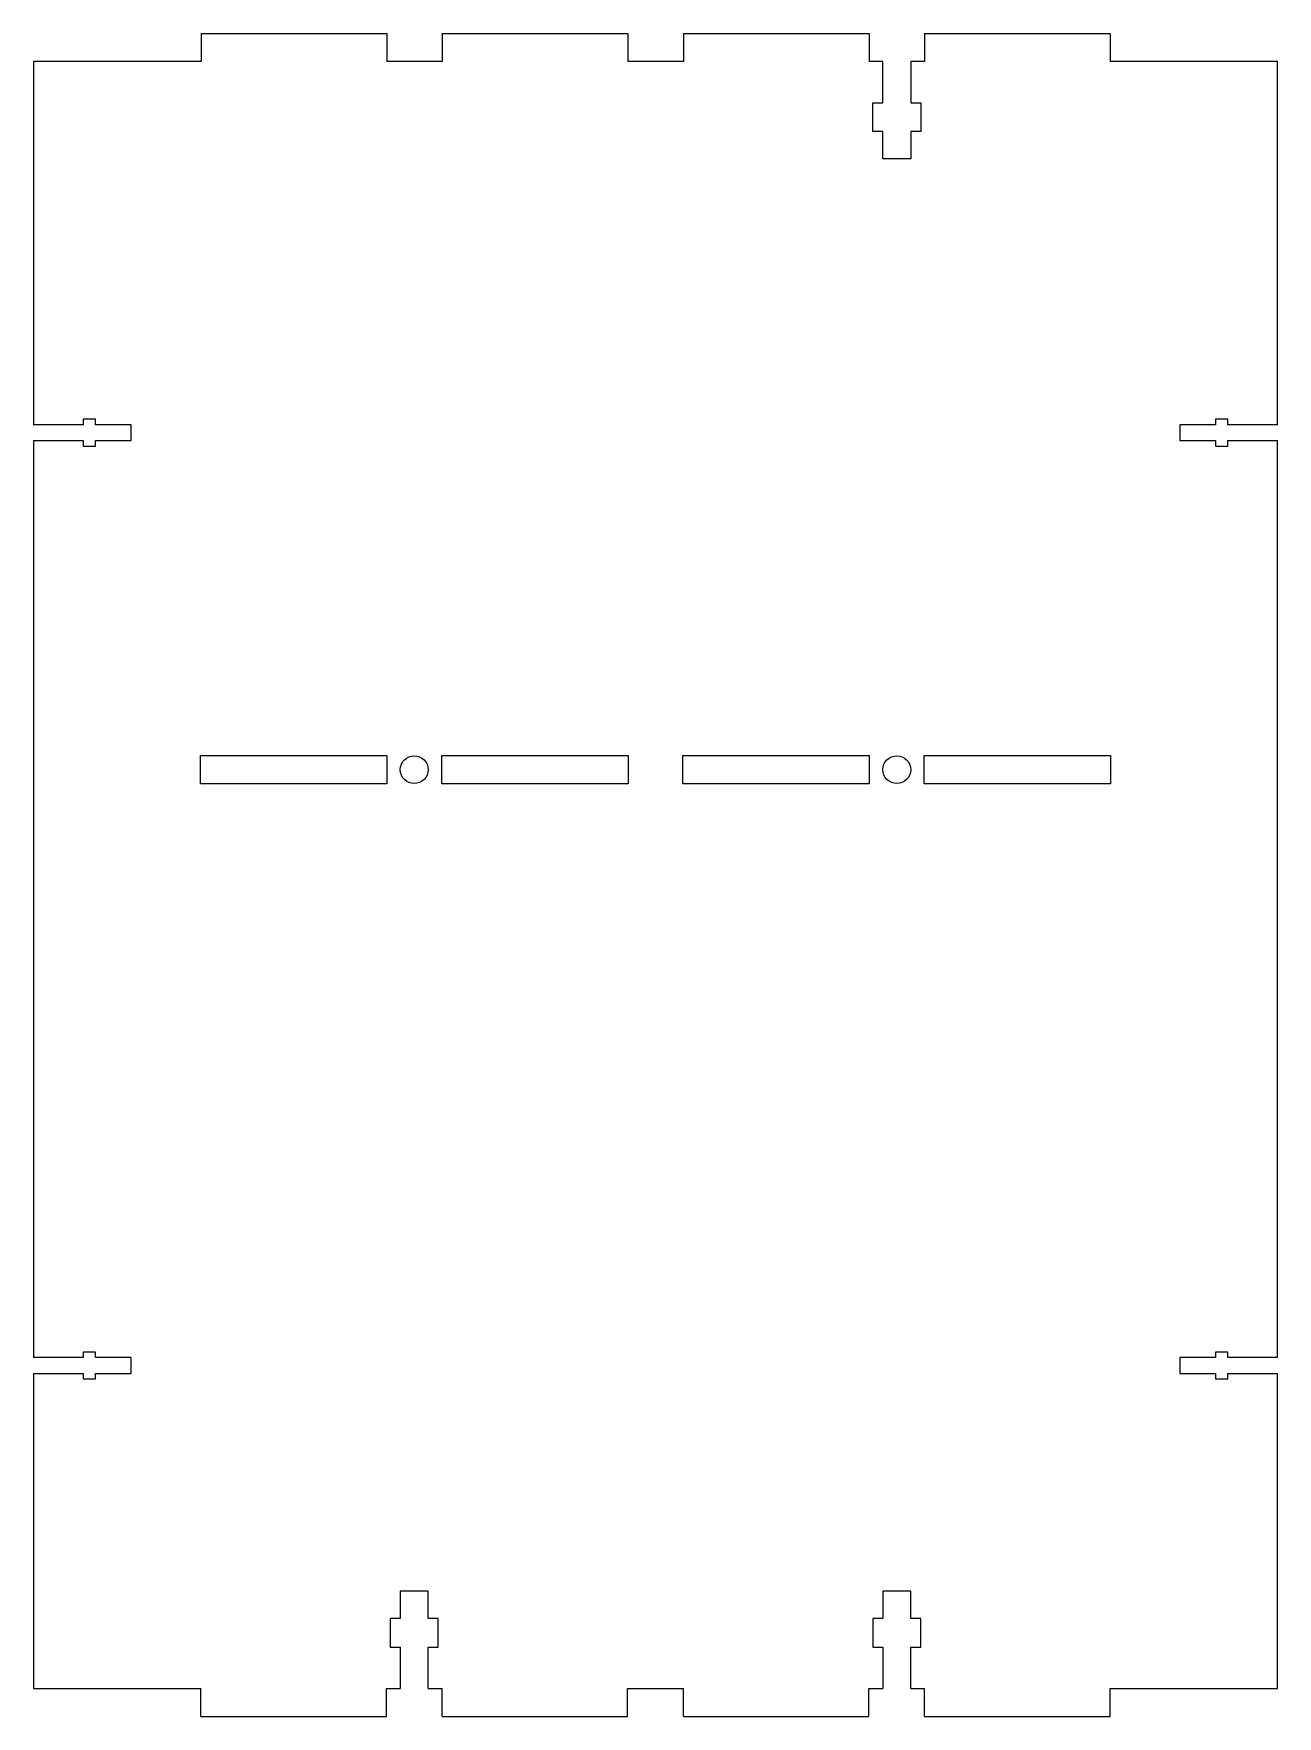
# Model space of a CAD drawing. Header units: millimetres. Extents: x 0 to 268, y 0 to 363.
import ezdxf

# ---------------------------------------------------------------- set-up
doc = ezdxf.new("R2010")
doc.units = ezdxf.units.MM

msp = doc.modelspace()

# ---------------------------------------------------------------- linework, layer by layer
at = {"color": 7, "linetype": 'Continuous', "lineweight": 25}
for p, q in [((36.075, 362.6), (76.075, 362.6)), ((36.075, 362.6), (36.075, 356.6)), ((76.075, 362.6), (76.075, 356.6)), ((88.05, 362.6), (128.05, 362.6)), ((88.05, 362.6), (88.05, 356.6)), ((128.05, 362.6), (128.05, 356.6)), ((140.025, 362.6), (180.025, 362.6)), ((140.025, 362.6), (140.025, 356.6)), ((180.025, 362.6), (180.025, 356.6)), ((192, 362.6), (232, 362.6)), ((192, 362.6), (192, 356.6)), ((232, 362.6), (232, 356.6)), ((36.075, 356.6), (0, 356.6)), ((0, 356.6), (0, 278.3)), ((88.05, 356.6), (76.075, 356.6)), ((140.025, 356.6), (128.05, 356.6)), ((183.0125, 356.6), (180.025, 356.6)), ((183.0125, 347.7), (183.0125, 356.6)), ((192, 356.6), (189.0125, 356.6)), ((189.0125, 356.6), (189.0125, 347.7)), ((268, 356.6), (232, 356.6)), ((268, 278.3), (268, 356.6)), ((180.8625, 341.5), (180.8625, 347.7)), ((180.8625, 347.7), (183.0125, 347.7)), ((189.0125, 347.7), (191.1625, 347.7)), ((191.1625, 347.7), (191.1625, 341.5)), ((183.0125, 341.5), (180.8625, 341.5)), ((183.0125, 335.6), (183.0125, 341.5)), ((191.1625, 341.5), (189.0125, 341.5)), ((189.0125, 341.5), (189.0125, 335.6)), ((189.0125, 335.6), (183.0125, 335.6)), ((10.7, 279.5), (10.7, 278.3)), ((13.3, 279.5), (10.7, 279.5)), ((13.3, 278.3), (13.3, 279.5)), ((254.7, 279.5), (254.7, 278.3)), ((257.3, 279.5), (254.7, 279.5)), ((257.3, 278.3), (257.3, 279.5)), ((10.7, 278.3), (0, 278.3)), ((21, 278.3), (13.3, 278.3)), ((21, 274.9), (21, 278.3)), ((247, 278.3), (247, 274.9)), ((254.7, 278.3), (247, 278.3)), ((268, 278.3), (257.3, 278.3)), ((0, 274.9), (10.7, 274.9)), ((0, 274.9), (0, 77.3)), ((10.7, 274.9), (10.7, 273.7)), ((10.7, 273.7), (13.3, 273.7)), ((13.3, 274.9), (21, 274.9)), ((13.3, 273.7), (13.3, 274.9)), ((247, 274.9), (254.7, 274.9)), ((254.7, 274.9), (254.7, 273.7)), ((254.7, 273.7), (257.3, 273.7)), ((257.3, 274.9), (268, 274.9)), ((257.3, 273.7), (257.3, 274.9)), ((268, 77.3), (268, 274.9)), ((35.925, 207.075), (76.075, 207.075)), ((35.925, 200.925), (35.925, 207.075)), ((76.075, 207.075), (76.075, 200.925)), ((87.925, 207.075), (128.075, 207.075)), ((87.925, 200.925), (87.925, 207.075)), ((128.075, 207.075), (128.075, 200.925)), ((139.925, 207.075), (180.075, 207.075)), ((139.925, 200.925), (139.925, 207.075)), ((180.075, 207.075), (180.075, 200.925)), ((191.925, 207.075), (232.075, 207.075)), ((191.925, 200.925), (191.925, 207.075)), ((232.075, 207.075), (232.075, 200.925)), ((76.075, 200.925), (35.925, 200.925)), ((128.075, 200.925), (87.925, 200.925)), ((180.075, 200.925), (139.925, 200.925)), ((232.075, 200.925), (191.925, 200.925)), ((10.7, 77.3), (0, 77.3)), ((10.7, 78.5), (10.7, 77.3)), ((13.3, 78.5), (10.7, 78.5)), ((13.3, 77.3), (13.3, 78.5)), ((21, 77.3), (13.3, 77.3)), ((21, 73.9), (21, 77.3)), ((247, 77.3), (247, 73.9)), ((254.7, 77.3), (247, 77.3)), ((254.7, 78.5), (254.7, 77.3)), ((257.3, 78.5), (254.7, 78.5)), ((257.3, 77.3), (257.3, 78.5)), ((268, 77.3), (257.3, 77.3)), ((0, 73.9), (10.7, 73.9)), ((0, 73.9), (0, 6)), ((10.7, 73.9), (10.7, 72.7)), ((10.7, 72.7), (13.3, 72.7)), ((13.3, 73.9), (21, 73.9)), ((13.3, 72.7), (13.3, 73.9)), ((247, 73.9), (254.7, 73.9)), ((254.7, 73.9), (254.7, 72.7)), ((254.7, 72.7), (257.3, 72.7)), ((257.3, 73.9), (268, 73.9)), ((257.3, 72.7), (257.3, 73.9)), ((268, 6), (268, 73.9)), ((79, 27), (79, 21.1)), ((85, 27), (79, 27)), ((85, 21.1), (85, 27)), ((183, 27), (183, 21.1)), ((189, 27), (183, 27)), ((189, 21.1), (189, 27)), ((76.85, 21.1), (76.85, 14.9)), ((79, 21.1), (76.85, 21.1)), ((87.15, 21.1), (85, 21.1)), ((87.15, 14.9), (87.15, 21.1)), ((180.85, 21.1), (180.85, 14.9)), ((183, 21.1), (180.85, 21.1)), ((191.15, 21.1), (189, 21.1)), ((191.15, 14.9), (191.15, 21.1)), ((76.85, 14.9), (79, 14.9)), ((79, 14.9), (79, 6)), ((85, 14.9), (87.15, 14.9)), ((85, 6), (85, 14.9)), ((180.85, 14.9), (183, 14.9)), ((183, 14.9), (183, 6)), ((189, 14.9), (191.15, 14.9)), ((189, 6), (189, 14.9)), ((0, 6), (36, 6)), ((36, 0), (36, 6)), ((76, 0), (76, 6)), ((76, 6), (79, 6)), ((85, 6), (88, 6)), ((88, 0), (88, 6)), ((128, 0), (128, 6)), ((128, 6), (140, 6)), ((140, 0), (140, 6)), ((180, 0), (180, 6)), ((180, 6), (183, 6)), ((189, 6), (192, 6)), ((192, 0), (192, 6)), ((232, 0), (232, 6)), ((232, 6), (268, 6)), ((36, 0), (76, 0)), ((88, 0), (128, 0)), ((140, 0), (180, 0)), ((192, 0), (232, 0))]:
    msp.add_line(p, q, dxfattribs=at)
for centre in [(82, 204), (186, 204)]:
    msp.add_circle(centre, 3, dxfattribs=at)

doc.saveas('drawing.dxf')
